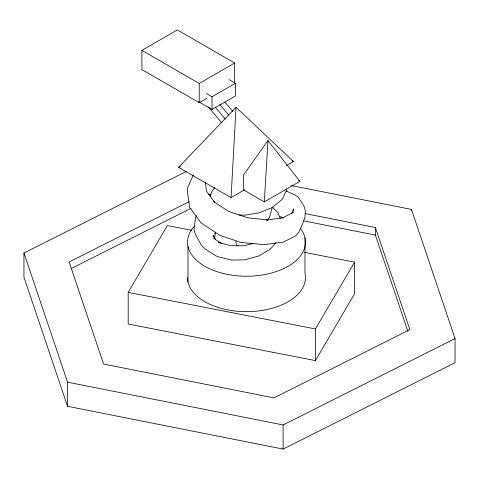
<?xml version="1.0" encoding="UTF-8"?>
<svg xmlns="http://www.w3.org/2000/svg" width="479" height="479" viewBox="0 0 479 479"><rect width="100%" height="100%" fill="white"/><g stroke="black" fill="none" stroke-linecap="round" stroke-linejoin="round"><path stroke-width="0.72" d="M236.039 107.26L178.601 167.327L231.064 197.611L236.039 107.26L293.471 161.579L286.394 165.662M264.33 201.904L267.953 140.563L299.902 181.361L264.33 201.904L243.787 190.043L243.356 175.194L267.953 140.563M214.676 238.231L215.34 232.135M210.281 196.863L211.413 192.57L214.646 187.385M272.06 208.114L269.916 216.185L267.683 220.334M292.262 213.017L293.723 208.868L291.699 213.4M193.271 175.027L187.696 187.546L187.439 191.618L189.726 207.485L200.779 222.513L202.288 223.699L219.681 235.249L241.009 242.5L264.24 244.649L283.388 242.117L295.693 235.86L298.902 232.04L302.746 223.483L304.937 217.256L305.339 210.736L303.836 205.677L298.201 197.097L295.471 195.276L286.101 190.923M286.837 189.69L282.179 199.42L272.389 207.437L259.217 212.838L244.763 215.191L239.033 214.915M196.6 215.586L195.54 217.502L193.977 229.896L195.318 234.189L201.252 244.961L204.665 248.559L215.682 255.786L219.071 257.007L231.638 260.079L244.829 259.822L259.013 255.936L269.557 249.601L272.491 246.865L275.958 242.44M304.656 252.397L354.58 262.157L354.58 293.807L315.416 360.609L128.198 324.02L128.198 292.37L167.363 225.567L191.588 230.303M315.416 360.609L315.416 328.959L354.58 262.157M214.808 233.542L215.7 232.399M206.958 98.195L199.228 102.662L141.904 69.563L141.904 50.373L177.332 29.92L234.656 63.018L234.656 82.208M141.904 50.373L199.228 83.472L234.656 63.018M206.251 93.459L212.023 96.794L235.405 83.292L235.405 95.956L212.023 109.457L198.557 101.686M178.601 167.327L180.535 166.213M231.064 197.611L244.571 189.81M293.753 212.173L282.688 217.813L266.09 220.023L267.755 219.897L247.523 217.783L228.339 211.281L213.323 201.336L214.832 202.521L206.569 191.307L205.246 182.056M291.208 185.547L411.449 209.413L455.05 338.575L455.05 362.699L283.101 449.08L67.551 406.3L23.95 277.137L23.95 253.014L186.565 171.314M189.049 201.743L69.138 261.983L103.602 364.064L273.964 397.881L409.862 329.606L375.398 227.519L305.207 213.592M71.137 268.551L191.049 208.311M23.95 253.014L67.551 382.176L283.101 424.957L455.05 338.575M252.99 243.566L243.709 245.793L230.525 245.673L218.256 242.332L221.645 243.554L213.538 238.237M128.198 292.37L315.416 328.959M208.694 194.432L210.886 194.869M303.746 220.873L375.398 235.093L407.946 331.504M279.365 216.221L283.424 218.113M228.992 79.592L235.405 83.292M292.178 160.83L293.471 161.579M298.621 180.625L299.902 181.361M272.204 207.048L277.844 212.431L280.221 218.388M225.118 102.338L232.812 111.481M219.855 104.62L228.507 114.906M215.179 107.068L225.172 118.954M208.401 107.015L221.819 122.965M215.58 239.458L213.191 235.297L213.76 237.135M411.449 209.413L411.449 210.874M375.398 227.519L375.398 235.093M304.985 237.865L304.985 273.299A58.977 34.051 0 0 1 250.11 311.595A58.977 34.051 0 0 1 187.505 277.479M283.101 424.957L283.101 449.08M212.023 96.794L212.023 109.457M199.228 83.472L199.228 102.662M187.978 246.487L187.978 281.921M67.551 382.176L67.551 406.3M300.249 228.19A58.977 34.051 0 0 1 244.703 276.215A58.977 34.051 0 0 1 194.27 226.345M238.033 245.889A10.616 6.125 0 0 1 235.961 241.356"/></g></svg>
